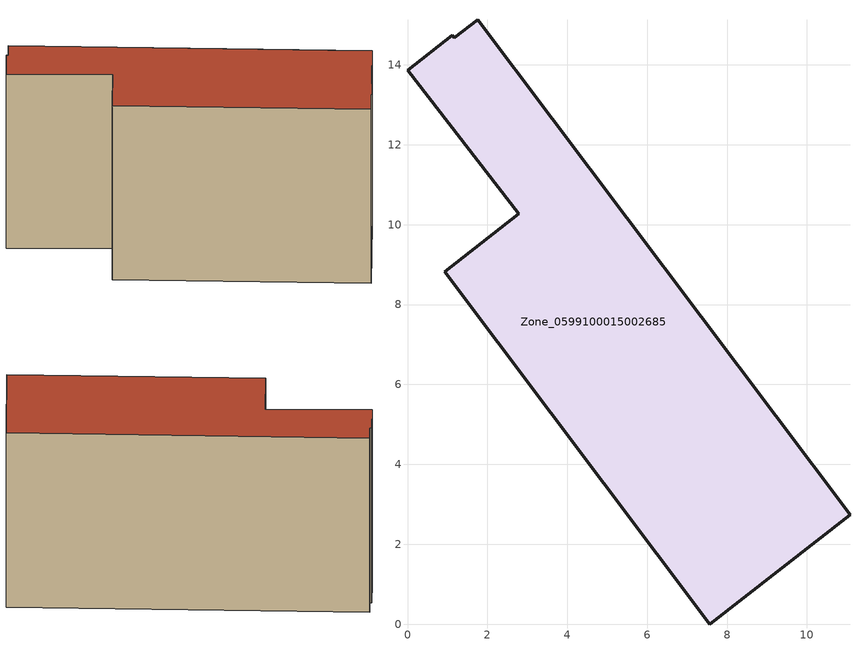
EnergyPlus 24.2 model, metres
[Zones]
Zone_0599100015002685
 floor ground (C_G): 0,13.86 1.12,14.74 1.18,14.68 1.76,15.12 11.08,2.73 7.57,0 0.93,8.81 2.79,10.27 z0.97
 wall outside (C_F): 7.57,0 11.08,2.73 1.76,15.12 1.18,14.68 1.12,14.74 0,13.86 2.79,10.27 0.93,8.81 7.57,0 z0.97:9.91
 roof outside (C_R): 1.76,15.12 1.18,14.68 1.12,14.74 0,13.86 2.79,10.27 0.93,8.81 7.57,0 11.08,2.73 z9.91
[BUILDING]
Pand.0599100015002685: North Axis=0; Terrain=City; Loads Convergence Tolerance Value=0.04; Temperature Convergence Tolerance Value=0.4; Solar Distribution=FullExterior; Maximum Number of Warmup Days=25; Minimum Number of Warmup Days=1
[Site:Location]
Rotterdam.The.Hague.AP_ZH_NLD Design_Conditions: Latitude=51.96; Longitude=4.45; Time Zone=1; Elevation=-4.5
[SITE:GROUNDTEMPERATURE:BUILDINGSURFACE]
18, 18, 18, 18, 18, 18, 18, 18, 18, 18, 18, 18
[MATERIAL] Thermal Absorptance=0.9; Solar Absorptance=0.7; Visible Absorptance=0.7
Name | Roughness | Thickness | Conductivity | Density | Specific Heat
G.TI.1975-1991 | MediumSmooth | 0.15 | 0.288461 | 540 | 1210
F.TI.1975-1991 | Rough | 0.3 | 0.230769 | 1920 | 840
R.TI.1975-1991 | MediumRough | 0.2 | 0.153846 | 1500 | 1000
[CONSTRUCTION]
C_G: G.TI.1975-1991
C_F: F.TI.1975-1991
C_R: R.TI.1975-1991
[ZONE]
Zone_0599100015002685: Type=1; Multiplier=1; Ceiling Height=Autocalculate; Volume=Autocalculate; Floor Area=autocalculate; Part of Total Floor Area=Yes
[ZONEINFILTRATION:DESIGNFLOWRATE]
Infil_Zone_0599100015002685: Zone or ZoneList or Space or SpaceList=Zone_0599100015002685; Schedule=AlwaysOn; Design Flow Rate Calculation Method=Flow/Area; Flow Rate per Floor Area=0.003; Constant Term Coefficient=1; Temperature Term Coefficient=0; Velocity Term Coefficient=0; Velocity Squared Term Coefficient=0
[HVACTEMPLATE:ZONE:IDEALLOADSAIRSYSTEM]
Zone_0599100015002685: Maximum Heating Supply Air Temperature=50; Minimum Cooling Supply Air Temperature=13; Maximum Heating Supply Air Humidity Ratio=0.0156; Minimum Cooling Supply Air Humidity Ratio=0.0077; Heating Limit=NoLimit; Cooling Limit=NoLimit; Dehumidification Control Type=ConstantSensibleHeatRatio; Cooling Sensible Heat Ratio=0.7; Dehumidification Setpoint=60; Humidification Control Type=None; Humidification Setpoint=30; Outdoor Air Method=None; Outdoor Air Flow Rate per Person=0.00944; Outdoor Air Flow Rate per Zone Floor Area=0; Outdoor Air Flow Rate per Zone=0; Demand Controlled Ventilation Type=None; Outdoor Air Economizer Type=NoEconomizer; Heat Recovery Type=None; Sensible Heat Recovery Effectiveness=0.7; Latent Heat Recovery Effectiveness=0.65
[ZONECONTROL:THERMOSTAT]
ThermostatControl_Zone_0599100015002685: Zone or ZoneList=Zone_0599100015002685; Control Type Schedule=DualSetpointControlType; Control 1=Thermostat_Zone_0599100015002685; Temperature Difference Between Cutout And Setpoint=0
[THERMOSTATSETPOINT:DUALSETPOINT]
Thermostat_Zone_0599100015002685: Heating Setpoint Temperature Schedule=HeatingSetpoint_Zone_0599100015002685; Cooling Setpoint Temperature Schedule=CoolingSetpoint_Zone_0599100015002685
[SCHEDULE:COMPACT]
HeatingSetpoint_Zone_0599100015002685: Through: 12/31, For: AllDays, Until: 24:00, 21
CoolingSetpoint_Zone_0599100015002685: Through: 12/31, For: AllDays, Until: 24:00, 24
DualSetpointControlType: Through: 12/31, For: AllDays, Until: 24:00, 4
AlwaysOn: Through: 12/31, For: AllDays, Until: 24:00, 1
